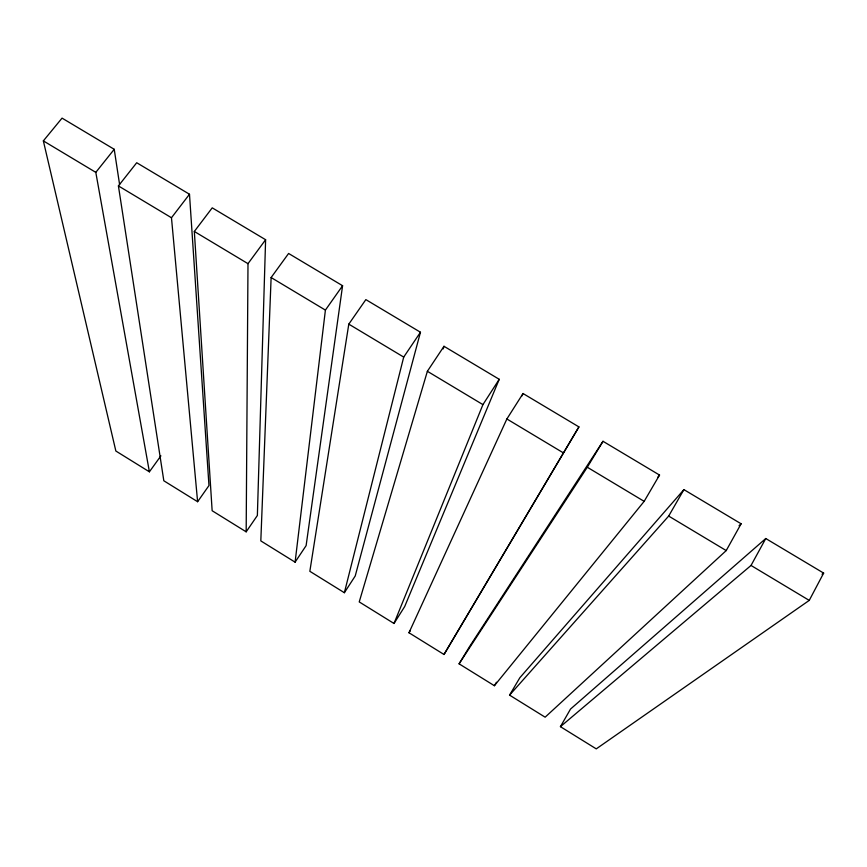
<?xml version="1.0" encoding="UTF-8"?>
<svg xmlns="http://www.w3.org/2000/svg" width="867" height="867" viewBox="0 0 867 867"><rect width="100%" height="100%" fill="white"/><g stroke="black" fill="none" stroke-linecap="round" stroke-linejoin="round"><path stroke-width="1.3" d="M246.174 531.829L247.995 263.666L265.605 239.725L212.231 207.842L194.327 231.467L212.144 510.728L246.174 531.829L257.369 515.486L265.605 239.725M271.122 277.538L260.815 540.9L295.094 562.163L306.116 545.625L342.584 285.72L288.603 253.467L271.122 277.538L325.407 310.104L295.094 562.163M348.794 324.139L309.844 571.299L344.372 592.714L355.221 575.981L420.462 332.234L365.852 299.614L348.794 324.139L403.708 357.085L344.372 592.714M427.377 371.282L359.231 601.915L394.008 623.481L404.683 606.564L499.229 379.291L443.991 346.291L427.377 371.282L482.93 404.618L394.008 623.481M443.189 348.913L443.991 346.291M408.975 632.758L506.87 418.978L523.039 393.52L578.918 426.9L444.012 654.487L408.975 632.758L410.394 630.493M521.901 395.959L523.039 393.52M809.247 600.398L823.65 573.098L765.767 538.526L570.508 709.076L560.429 726.665L596.258 748.871L809.247 600.398L751.028 565.457L560.429 726.665M751.028 565.457L765.767 538.526M726.221 550.578L741.112 523.787L683.911 489.617L519.832 677.756L509.568 695.128L545.137 717.182L726.221 550.578L668.674 516.06L509.568 695.128M668.674 516.06L683.911 489.617M644.159 501.354L659.538 475.062L603.009 441.292L469.524 646.652L459.087 663.829L494.385 685.721L644.159 501.354L587.295 467.237L459.087 663.829M444.012 654.487L578.918 426.9M494.385 685.721L496.455 682.253M587.295 467.237L603.009 441.292M482.93 404.618L499.229 379.291M403.708 357.085L420.462 332.234M197.611 501.722L208.969 485.553L189.494 194.251L136.715 162.736L118.411 185.917L163.82 480.773L197.611 501.722L171.471 217.747L189.494 194.251M325.407 310.104L342.584 285.72M119.592 184.498L114.227 149.297L62.056 118.129L43.35 140.887L115.853 451.024L149.395 471.821L160.915 455.847M149.395 471.821L95.803 172.36L114.227 149.297M657.836 477.186L659.538 475.062M739.063 525.727L741.112 523.787M822.046 574.257L823.65 573.098M43.35 140.887L95.803 172.36M118.411 185.917L171.471 217.747M194.327 231.467L247.995 263.666M506.87 418.978L563.073 452.693"/></g></svg>
